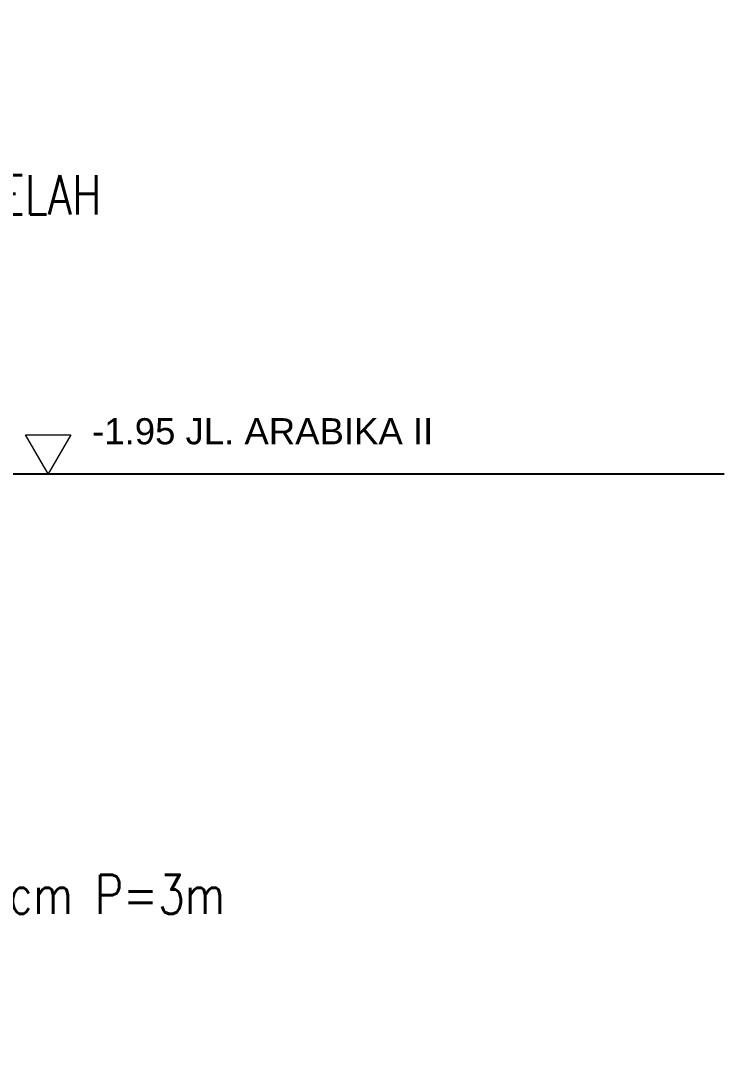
# Model space of a CAD drawing. Header units: millimetres. Extents: x -11 to 1625, y -267 to 195.
# Drawn here: x 840.74 to 846.13, y 33.5 to 41.42 of the extents above; entities that cross this region are included whole.
import ezdxf
from ezdxf import colors
from ezdxf.entities.mleader import LeaderData, LeaderLine
from ezdxf.math import Vec2, Vec3

# ---------------------------------------------------------------- set-up
doc = ezdxf.new("R2010")
doc.units = ezdxf.units.MM
doc.layers.add('not', color=7, linetype='Continuous', lineweight=20)
doc.layers.add('TEXT KETERANGAN', color=7, linetype='Continuous', lineweight=9)
doc.styles.add('ATTR', font='romans.shx', dxfattribs={"width": 0.8, "height": 1.735066})
doc.styles.add('S', font='SIMPLEX', dxfattribs={"width": 1.1})
doc.styles.get("Standard").update_dxf_attribs({"font": 'ARIALUNI.TTF'})

# ---------------------------------------------------------------- blocks, each defined once
blk = doc.blocks.new('PEIL')
blk.add_lwpolyline([(-0.1875, 0.3248), (0.1875, 0.3248), (0, 0)], close=True)
at = {"style": 'S', "width": 1.1, "flags": 4}
blk.add_attdef('CAT', (0.2652, 0.0361), '', height=0.2, dxfattribs=at)

msp = doc.modelspace()

# ---------------------------------------------------------------- linework, layer by layer
msp.add_lwpolyline([(837.1405381, 43.2792633), (837.1405381, 37.9592633), (846.1252525, 37.9592633)])

# ---------------------------------------------------------------- block references
at = {"layer": 'not'}
ref = msp.add_blockref('PEIL', (840.95538, 37.9592633), dxfattribs=dict(at, xscale=0.9237604307036236, yscale=0.9237604307033962, zscale=0.9237604307034012))
ref.add_attrib('CAT', '-1.95 JL. ARABIKA II', (841.2907756, 38.1855693), dxfattribs={"layer": '0', "height": 0.2, "flags": 4})

# ---------------------------------------------------------------- leaders
at = {"layer": 'TEXT KETERANGAN'}
ml = msp.add_multileader_mtext('Standard', dxfattribs=at)
ml.set_content('{\\C90;PONDASI BATU BELAH}', color=256, style='ATTR')
ml.set_leader_properties()
ml.build(insert=Vec2(0, 0))
ml.multileader.update_dxf_attribs({"text_left_attachment_type": 2, "text_right_attachment_type": 2, "dogleg_length": 2.367, "arrow_head_size": 0.2637542})
ctx = ml.context
ctx.base_point, ctx.char_height, ctx.arrow_head_size, ctx.landing_gap_size, ctx.plane_origin = Vec3(837.7542246, 40.0920521), 0.3, 0.2637542, 0.1318771, Vec3(840.5610106, 39.1879178)
ctx.left_attachment, ctx.right_attachment = 2, 2
notes = []
notes.append((ctx, [(0, (1, 1, 0), (836.7587638, 40.0920521), (1, 0), 0.9954608, [(0, [(836.1812772, 40.0920521)], 0, [])])]))
ctx.mtext.insert, ctx.mtext.flow_direction = Vec3(837.8861017, 40.2420521), 5
ml = msp.add_multileader_mtext('Standard', dxfattribs=at)
ml.set_content('{\\C90;STRAUSSPAL %%C30cm P=3m}', color=256, style='ATTR')
ml.set_leader_properties()
ml.build(insert=Vec2(0, 0))
ml.multileader.update_dxf_attribs({"text_left_attachment_type": 2, "text_right_attachment_type": 2, "dogleg_length": 2.367, "arrow_head_size": 0.2637542})
ctx = ml.context
ctx.base_point, ctx.char_height, ctx.arrow_head_size, ctx.landing_gap_size, ctx.plane_origin = Vec3(837.7542246, 34.7454982), 0.3, 0.2637542, 0.1318771, Vec3(840.7611618, 33.8413638)
ctx.left_attachment, ctx.right_attachment = 2, 2
notes.append((ctx, [(0, (1, 1, 0), (836.958915, 34.7454982), (1, 0), 0.7953097, [(0, [(836.3814284, 34.7454982)], 0, [])])]))
ctx.mtext.insert, ctx.mtext.flow_direction = Vec3(837.8861017, 34.8954982), 5
for ctx, leaders in notes:
    for number, flags, end, landing, length, lines in leaders:
        leader = LeaderData()
        leader.index, (leader.has_last_leader_line, leader.has_dogleg_vector, leader.attachment_direction) = number, flags
        leader.last_leader_point, leader.dogleg_vector, leader.dogleg_length = Vec3(end), Vec3(landing), length
        for number, points, colour, breaks in lines:
            line = LeaderLine()
            line.index, line.vertices, line.color, line.breaks = number, Vec3.list(points), colors.encode_raw_color(colour), breaks
            leader.lines.append(line)
        ctx.leaders.append(leader)

doc.saveas('drawing.dxf')
